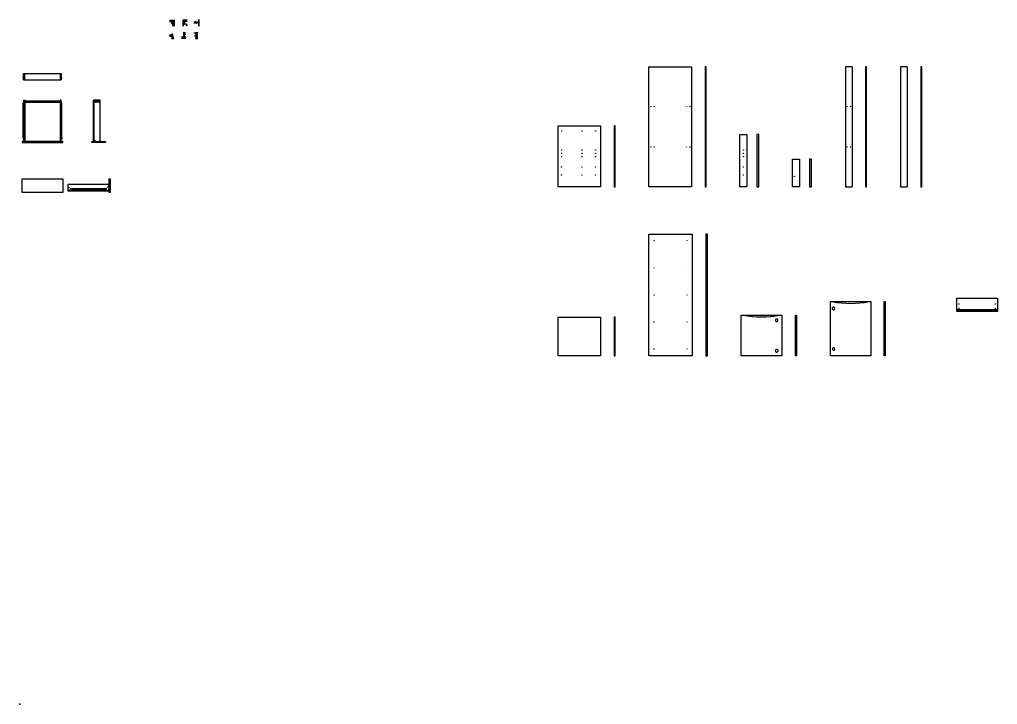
# Model space of a CAD drawing. Header units: millimetres. Extents: x 1263 to 4174, y 1008 to 2067.
# Drawn here: x 2727 to 4174, y 1008 to 2021 of the extents above; entities that cross this region are included whole.
import ezdxf

# ---------------------------------------------------------------- set-up
doc = ezdxf.new("R2010")
doc.units = ezdxf.units.MM
doc.linetypes.add('HIDDEN', pattern=[0.375, 0.25, -0.125])
for name, color, linetype in [('CASSETTI E ANTE', 3, 'Continuous'), ('CERNIERE E GIUNZIONI', 3, 'Continuous'), ('STRUTTURA', 7, 'Continuous')]:
    doc.layers.add(name, color=color, linetype=linetype)
pattern_1 = [(45, (242.5865, 200.30875), (-0.561266, 0.561266), [])]

msp = doc.modelspace()

# ---------------------------------------------------------------- hatches: boundary and pattern name
at = {"layer": 'CASSETTI E ANTE'}
h = msp.add_hatch(dxfattribs=at)
h.set_pattern_fill('ANSI31', color=256, scale=0.25)
h.set_pattern_definition(pattern_1)
h.paths.add_polyline_path([(2733.3, 1931.6), (2734.8, 1931.6), (2734.8, 1940.9), (2733.3, 1940.9)])
h.paths.add_polyline_path([(2788.8, 1940.9), (2787.3, 1940.9), (2787.3, 1931.6), (2788.8, 1931.6)])
h = msp.add_hatch(dxfattribs=at)
h.set_pattern_fill('ANSI31', color=256, scale=0.25)
h.set_pattern_definition(pattern_1)
h.paths.add_polyline_path([(2845.3, 1839.4), (2845.3, 1840.4), (2839.4, 1840.4), (2839.4, 1839.4, -1), (2838.9, 1839.4), (2838.9, 1840.4), (2837, 1840.4), (2837, 1839.6), (2836.8, 1839.6), (2836.8, 1840.4), (2834.3, 1840.4), (2834.3, 1838.9), (2854.3, 1838.9), (2854.3, 1840.4), (2845.8, 1840.4), (2845.8, 1839.4, -1)])
h.paths.add_polyline_path([(2846.3, 1899.9), (2836.8, 1899.9), (2836.8, 1899.1), (2837, 1899.1), (2837, 1898.4), (2846.3, 1898.4)])

# ---------------------------------------------------------------- linework, layer by layer
for p, q in [((2955.9, 2019.5), (2957, 2019.5)), ((2992.7, 2011.1), (2992.7, 2020.7)), ((2952.4, 1997.5), (2949, 1997.5)), ((2953.9, 1999), (2952.4, 1999)), ((2952.4, 1999), (2952.4, 1991.9)), ((2953.9, 1991.9), (2953.9, 1999)), ((2969.7, 2001.9), (2969.7, 1994.6)), ((2971.2, 1994.6), (2971.2, 2001.9)), ((2988.6, 2000.5), (2985.1, 2000.5)), ((2988.6, 1991.9), (2988.6, 2001.9)), ((2990.1, 2001.9), (2990.1, 1991.9)), ((2949, 1996), (2952.4, 1996)), ((2973.4, 1994.6), (2967, 1994.6)), ((2967, 1993.1), (2973.4, 1993.1)), ((2973.4, 1993.1), (2973.4, 1994.6)), ((2733.3, 1931.4), (2733.3, 1940.9)), ((2733.3, 1940.9), (2788.8, 1940.9)), ((2734.8, 1940.9), (2734.8, 1931.6)), ((2787.3, 1940.9), (2787.3, 1931.6)), ((2788.8, 1940.9), (2788.8, 1931.4)), ((2733.3, 1931.6), (2788.8, 1931.6)), ((2733.3, 1931.4), (2788.8, 1931.4)), ((2733.4, 1840.4), (2733.4, 1901.4)), ((2733.4, 1901.4), (2734.9, 1901.4)), ((2734.9, 1901.4), (2734.9, 1840.4)), ((2787.4, 1899.9), (2734.9, 1899.9)), ((2734.9, 1898.4), (2787.4, 1898.4)), ((2788.9, 1901.4), (2787.4, 1901.4)), ((2787.4, 1901.4), (2787.4, 1840.4)), ((2788.9, 1840.4), (2788.9, 1901.4)), ((2836.8, 1839.6), (2836.8, 1901.4)), ((2846.3, 1901.4), (2836.8, 1901.4)), ((2846.3, 1899.9), (2836.8, 1899.9)), ((2837, 1899.1), (2836.8, 1899.1)), ((2837, 1899.1), (2837, 1839.6)), ((2846.3, 1898.4), (2837, 1898.4)), ((2846.3, 1840.4), (2846.3, 1901.4)), ((2791.2, 1840.4), (2731.2, 1840.4)), ((2731.2, 1840.4), (2731.2, 1838.9)), ((2731.2, 1838.9), (2791.2, 1838.9)), ((2791.2, 1838.9), (2791.2, 1840.4)), ((2834.3, 1838.9), (2834.3, 1840.4)), ((2834.3, 1840.4), (2836.8, 1840.4)), ((2854.3, 1838.9), (2834.3, 1838.9)), ((2837, 1839.6), (2836.8, 1839.6)), ((2837, 1840.4), (2854.3, 1840.4)), ((2854.3, 1840.4), (2854.3, 1838.9)), ((2859.9, 1765), (2859.9, 1785)), ((2859.9, 1785), (2861.4, 1785)), ((2861.4, 1785), (2861.4, 1765)), ((2859.9, 1777), (2798.9, 1777)), ((2798.9, 1777), (2798.9, 1767.5)), ((2798.9, 1767.7), (2859.9, 1767.7)), ((2859.9, 1767.5), (2798.9, 1767.5)), ((2861.4, 1765), (2859.9, 1765))]:
    msp.add_line(p, q, dxfattribs=at)
msp.add_lwpolyline([(2949, 2019.5), (2955.9, 2019.5), (2955.9, 2010.9)], dxfattribs=at)
msp.add_lwpolyline([(2731.2, 1765), (2731.2, 1785), (2791.2, 1785), (2791.2, 1765)], close=True, dxfattribs=at)
at = {"layer": 'CERNIERE E GIUNZIONI'}
for p, q in [((2951.9, 2017), (2951.9, 2015)), ((2952, 2017), (2954.1, 2017)), ((2952, 2016.9), (2954.1, 2016.9)), ((2952, 2016.8), (2952.1, 2016.8)), ((2952, 2016.7), (2952.1, 2016.7)), ((2952, 2016.7), (2952.1, 2016.7)), ((2952, 2016.6), (2952.1, 2016.6)), ((2952, 2016.5), (2952.1, 2016.5)), ((2952, 2016.4), (2952.1, 2016.4)), ((2952, 2016.3), (2952.1, 2016.3)), ((2952, 2015.6), (2952.1, 2015.6)), ((2952, 2015.5), (2952.1, 2015.5)), ((2952, 2015.5), (2952.1, 2015.5)), ((2952, 2015.4), (2952.1, 2015.4)), ((2952, 2015.3), (2952.1, 2015.3)), ((2952, 2015.2), (2952.1, 2015.2)), ((2952, 2015.1), (2952.1, 2015.1)), ((2952, 2015.1), (2952.1, 2015.1)), ((2952, 2015), (2952.1, 2015)), ((2952.1, 2017.2), (2954.4, 2017.2)), ((2952.1, 2014.7), (2954.4, 2014.7)), ((2952.3, 2016.4), (2952.6, 2016.4)), ((2952.3, 2016.3), (2952.6, 2016.3)), ((2952.3, 2015.6), (2952.6, 2015.6)), ((2952.3, 2015.5), (2952.6, 2015.5)), ((2952.3, 2015.5), (2952.6, 2015.5)), ((2952.3, 2015.4), (2952.6, 2015.4)), ((2952.3, 2015.3), (2952.6, 2015.3)), ((2952.3, 2015.2), (2952.6, 2015.2)), ((2952.3, 2015.1), (2952.6, 2015.1)), ((2952.3, 2015.1), (2952.6, 2015.1)), ((2952.3, 2015), (2952.6, 2015)), ((2952.4, 2016.5), (2952.5, 2016.5)), ((2952.7, 2015.5), (2953.4, 2015.5)), ((2952.7, 2015.4), (2953.4, 2015.4)), ((2952.7, 2015.3), (2953.5, 2015.3)), ((2952.7, 2015.2), (2953.5, 2015.2)), ((2952.7, 2015.1), (2953.4, 2015.1)), ((2952.7, 2015.1), (2953.4, 2015.1)), ((2952.8, 2015.8), (2953.2, 2016.2)), ((2952.8, 2015.6), (2953.3, 2015.6)), ((2952.8, 2015.5), (2953.4, 2015.5)), ((2952.8, 2015), (2953.3, 2015)), ((2952.9, 2015.7), (2953.3, 2016.1)), ((2953.4, 2012.6), (2953.4, 2012.4)), ((2953.5, 2012.4), (2953.4, 2012.4)), ((2953.4, 2011.4), (2954.2, 2011.4)), ((2953.4, 2011.4), (2953.4, 2011.3)), ((2954.3, 2011.3), (2953.4, 2011.3)), ((2954.3, 2012.7), (2953.5, 2012.7)), ((2953.5, 2012.5), (2953.5, 2012.4)), ((2953.6, 2016.5), (2953.8, 2016.5)), ((2953.6, 2016.4), (2953.8, 2016.4)), ((2953.6, 2016.3), (2953.8, 2016.3)), ((2953.6, 2015.6), (2953.8, 2015.6)), ((2953.6, 2015.5), (2953.8, 2015.5)), ((2953.6, 2015.5), (2953.8, 2015.5)), ((2953.6, 2015.4), (2953.8, 2015.4)), ((2953.6, 2015.3), (2953.8, 2015.3)), ((2953.6, 2015.2), (2953.8, 2015.2)), ((2953.6, 2015.1), (2953.8, 2015.1)), ((2953.6, 2015.1), (2953.8, 2015.1)), ((2953.6, 2015), (2953.8, 2015)), ((2953.6, 2012.6), (2954.2, 2012.6)), ((2953.7, 2012.6), (2953.7, 2012.4)), ((2953.7, 2012.4), (2954.2, 2012.4)), ((2954, 2016.8), (2954.1, 2016.8)), ((2954, 2016.7), (2954.1, 2016.7)), ((2954, 2016.7), (2954.1, 2016.7)), ((2954, 2016.6), (2954.1, 2016.6)), ((2954, 2016.5), (2954.1, 2016.5)), ((2954, 2016.4), (2954.1, 2016.4)), ((2954, 2016.3), (2954.1, 2016.3)), ((2954, 2015.6), (2954.1, 2015.6)), ((2954, 2015.5), (2954.1, 2015.5)), ((2954, 2015.5), (2954.1, 2015.5)), ((2954, 2015.4), (2954.1, 2015.4)), ((2954, 2015.3), (2954.1, 2015.3)), ((2954, 2015.2), (2954.1, 2015.2)), ((2954, 2015.1), (2954.1, 2015.1)), ((2954, 2015.1), (2954.1, 2015.1)), ((2954, 2015), (2954.1, 2015)), ((2954.3, 2017), (2954.1, 2017)), ((2954.1, 2017), (2954.1, 2016.8)), ((2954.1, 2016.8), (2954.3, 2016.8)), ((2954.1, 2015), (2954.1, 2015.1)), ((2954.1, 2015.1), (2954.3, 2015.1)), ((2954.3, 2015), (2954.1, 2015)), ((2954.2, 2012.6), (2954.2, 2012.3)), ((2954.2, 2011.4), (2954.2, 2011.7)), ((2954.3, 2017.2), (2954.3, 2014.7)), ((2954.3, 2017.2), (2954.3, 2016)), ((2954.3, 2016.6), (2954.4, 2016.6)), ((2954.3, 2016), (2954.4, 2016)), ((2954.3, 2016), (2954.3, 2014.7)), ((2954.3, 2015.4), (2954.4, 2015.4)), ((2969.3, 2016.3), (2971.5, 2016.3)), ((2971.5, 2013.8), (2969.3, 2013.8)), ((2969.4, 2016.3), (2969.4, 2013.8)), ((2969.4, 2015.9), (2969.4, 2015.9)), ((2969.4, 2015.8), (2969.4, 2013.9)), ((2969.4, 2015.2), (2969.4, 2015.2)), ((2969.4, 2015.1), (2969.4, 2015.2)), ((2969.4, 2015.2), (2969.4, 2015.2)), ((2969.4, 2014.9), (2969.4, 2014.9)), ((2969.5, 2015.9), (2969.5, 2013.9)), ((2969.5, 2015.4), (2969.5, 2014.8)), ((2969.5, 2015.4), (2969.5, 2015.3)), ((2969.5, 2014.8), (2969.5, 2014.8)), ((2970.9, 2016.1), (2971, 2016)), ((2970.9, 2016.1), (2970.9, 2016)), ((2970.9, 2016.1), (2971, 2015.9)), ((2970.9, 2016), (2971, 2015.9)), ((2970.9, 2016), (2971, 2015.9)), ((2970.9, 2015.8), (2971, 2015.9)), ((2970.9, 2015.7), (2971, 2015.9)), ((2971, 2015.9), (2970.9, 2015.7)), ((2970.9, 2015.8), (2971, 2015.9)), ((2970.9, 2015.7), (2970.9, 2015.8)), ((2970.9, 2014.4), (2971, 2014.3)), ((2970.9, 2014.4), (2970.9, 2014.3)), ((2971, 2014.2), (2970.9, 2014.4)), ((2970.9, 2014.3), (2971, 2014.2)), ((2970.9, 2014.3), (2971, 2014.2)), ((2970.9, 2014), (2971, 2014.2)), ((2970.9, 2014.1), (2971, 2014.2)), ((2970.9, 2014.1), (2971, 2014.2)), ((2970.9, 2014), (2971, 2014.2)), ((2970.9, 2014), (2970.9, 2014.1)), ((2971, 2016), (2971.2, 2016.1)), ((2971.2, 2016.1), (2971, 2015.9)), ((2971, 2015.9), (2971.2, 2016)), ((2971, 2016), (2971, 2015.9)), ((2971, 2015.9), (2971.2, 2015.7)), ((2971, 2015.9), (2971.2, 2015.8)), ((2971, 2015.9), (2971.2, 2015.7)), ((2971, 2015.9), (2971.1, 2015.9)), ((2971, 2015.9), (2971, 2015.9)), ((2971, 2014.3), (2971.2, 2014.4)), ((2971, 2014.2), (2971.2, 2014.4)), ((2971, 2014.2), (2971.2, 2014.3)), ((2971, 2014.2), (2971, 2014.3)), ((2971, 2014.2), (2971.2, 2014)), ((2971.2, 2014), (2971, 2014.2)), ((2971, 2014.2), (2971.2, 2014.1)), ((2971, 2014.2), (2971.1, 2014.2)), ((2971, 2014.2), (2971, 2014.2)), ((2971.1, 2015.9), (2971.2, 2016)), ((2971.1, 2015.9), (2971.2, 2015.8)), ((2971.1, 2014.2), (2971.2, 2014.3)), ((2971.1, 2014.2), (2971.2, 2014.1)), ((2971.2, 2016.1), (2971.2, 2016)), ((2971.2, 2015.7), (2971.2, 2015.8)), ((2971.2, 2014.4), (2971.2, 2014.3)), ((2971.2, 2014), (2971.2, 2014.1)), ((2971.8, 2016.1), (2971.8, 2014.1)), ((2973.7, 2012), (2973.5, 2012.2)), ((2973.5, 2012.2), (2973.5, 2012.1)), ((2973.5, 2012.1), (2973.7, 2011.9)), ((2975, 2012), (2973.7, 2012)), ((2975, 2011.9), (2973.7, 2011.9)), ((2973.8, 2013), (2973.9, 2013.3)), ((2973.9, 2013), (2973.8, 2013)), ((2975, 2013.3), (2973.9, 2013.3)), ((2974, 2013.2), (2973.9, 2013)), ((2973.9, 2013), (2973.9, 2012)), ((2975, 2013.2), (2974, 2013.2)), ((2974.2, 2012.8), (2974.1, 2012.7)), ((2974.1, 2012.7), (2974.2, 2012.6)), ((2974.1, 2012.7), (2974.3, 2012.6)), ((2974.1, 2012.5), (2974.2, 2012.6)), ((2974.1, 2012.5), (2974.3, 2012.6)), ((2974.2, 2012.4), (2974.1, 2012.5)), ((2974.2, 2012.8), (2974.3, 2012.6)), ((2974.3, 2012.6), (2974.2, 2012.8)), ((2974.2, 2012.6), (2974.3, 2012.6)), ((2974.2, 2012.4), (2974.3, 2012.6)), ((2974.2, 2012.4), (2974.3, 2012.5)), ((2975, 2012.9), (2974.3, 2012.9)), ((2974.3, 2012.6), (2974.4, 2012.8)), ((2974.3, 2012.6), (2974.4, 2012.8)), ((2974.3, 2012.6), (2974.5, 2012.7)), ((2974.4, 2012.4), (2974.3, 2012.6)), ((2974.3, 2012.6), (2974.5, 2012.5)), ((2974.3, 2012.6), (2974.4, 2012.6)), ((2974.3, 2012.5), (2974.3, 2012.6)), ((2974.3, 2012.5), (2974.4, 2012.4)), ((2974.3, 2012.3), (2975, 2012.3)), ((2974.4, 2012.8), (2974.5, 2012.7)), ((2974.4, 2012.6), (2974.5, 2012.7)), ((2974.4, 2012.6), (2974.5, 2012.5)), ((2974.4, 2012.4), (2974.5, 2012.5)), ((2986.8, 2016.7), (2985.1, 2016.7)), ((2986.8, 2016.6), (2985.1, 2016.6)), ((2987.5, 2016.3), (2985.1, 2016.3)), ((2985.1, 2015.7), (2987.5, 2015.7)), ((2987.8, 2015.4), (2985.1, 2015.4)), ((2988.7, 2015.3), (2985.1, 2015.3)), ((2987.3, 2017.2), (2986.8, 2016.7)), ((2986.8, 2016.6), (2986.9, 2016.6)), ((2986.9, 2016.6), (2987.4, 2017.1)), ((2987.4, 2016.2), (2987.3, 2016.1)), ((2987.3, 2016.1), (2987.5, 2016)), ((2987.3, 2016.1), (2987.5, 2016)), ((2987.3, 2015.9), (2987.5, 2016)), ((2987.3, 2015.9), (2987.5, 2016)), ((2987.4, 2015.8), (2987.3, 2015.9)), ((2987.4, 2016.2), (2987.5, 2016.1)), ((2987.5, 2016), (2987.4, 2016.2)), ((2987.4, 2015.8), (2987.5, 2016)), ((2987.4, 2015.8), (2987.5, 2015.9)), ((2987.5, 2017.3), (2989.6, 2017.3)), ((2987.5, 2017.3), (2987.5, 2017.2)), ((2987.5, 2016.1), (2987.6, 2016.2)), ((2987.5, 2016), (2987.6, 2016.2)), ((2987.5, 2016), (2987.7, 2016.1)), ((2987.5, 2015.9), (2987.5, 2016.1)), ((2987.6, 2015.8), (2987.5, 2016)), ((2987.5, 2016), (2987.7, 2015.9)), ((2987.5, 2016), (2987.6, 2016)), ((2987.5, 2016), (2987.5, 2016)), ((2987.5, 2015.9), (2987.6, 2015.8)), ((2987.6, 2016.2), (2987.7, 2016.1)), ((2987.6, 2016), (2987.7, 2016.1)), ((2987.6, 2016), (2987.7, 2015.9)), ((2987.6, 2015.8), (2987.7, 2015.9)), ((2987.8, 2015.3), (2987.8, 2015.4)), ((2989.9, 2017), (2989.9, 2015.9)), ((2951, 1996.9), (2950.9, 1996.9)), ((2950.9, 1996.9), (2950.9, 1996.7)), ((2950.9, 1996.9), (2950.9, 1996.9)), ((2950.9, 1996.9), (2950.9, 1996.6)), ((2950.9, 1996.8), (2952.9, 1996.8)), ((2950.9, 1996.8), (2952.9, 1996.8)), ((2950.9, 1996.6), (2950.9, 1996.7)), ((2950.9, 1996.7), (2952.9, 1996.7)), ((2950.9, 1996.6), (2951, 1996.6)), ((2951.1, 1996.9), (2951, 1996.9)), ((2951, 1996.9), (2951, 1996.8)), ((2951, 1996.9), (2951, 1996.8)), ((2951, 1996.6), (2951, 1996.7)), ((2951, 1996.6), (2951, 1996.7)), ((2951, 1996.6), (2951.1, 1996.6)), ((2951.2, 1996.9), (2951.1, 1996.9)), ((2951.1, 1996.9), (2951.1, 1996.8)), ((2951.1, 1996.9), (2951.1, 1996.8)), ((2951.1, 1996.6), (2951.1, 1996.7)), ((2951.1, 1996.6), (2951.1, 1996.7)), ((2951.1, 1996.6), (2951.2, 1996.6)), ((2951.3, 1996.9), (2951.2, 1996.9)), ((2951.2, 1996.9), (2951.2, 1996.8)), ((2951.2, 1996.9), (2951.2, 1996.8)), ((2951.2, 1996.6), (2951.2, 1996.7)), ((2951.2, 1996.6), (2951.2, 1996.7)), ((2951.2, 1996.6), (2951.3, 1996.6)), ((2951.4, 1996.9), (2951.3, 1996.9)), ((2951.3, 1996.9), (2951.3, 1996.8)), ((2951.3, 1996.9), (2951.3, 1996.8)), ((2951.3, 1996.6), (2951.3, 1996.7)), ((2951.3, 1996.6), (2951.3, 1996.7)), ((2951.3, 1996.6), (2951.4, 1996.6)), ((2951.5, 1996.9), (2951.4, 1996.9)), ((2951.4, 1996.9), (2951.4, 1996.8)), ((2951.4, 1996.9), (2951.4, 1996.8)), ((2951.4, 1996.6), (2951.4, 1996.7)), ((2951.4, 1996.6), (2951.4, 1996.7)), ((2951.4, 1996.6), (2951.5, 1996.6)), ((2951.6, 1996.9), (2951.5, 1996.9)), ((2951.5, 1996.9), (2951.5, 1996.8)), ((2951.5, 1996.9), (2951.5, 1996.8)), ((2951.5, 1996.6), (2951.5, 1996.7)), ((2951.5, 1996.6), (2951.5, 1996.7)), ((2951.5, 1996.6), (2951.6, 1996.6)), ((2951.7, 1996.9), (2951.6, 1996.9)), ((2951.6, 1996.9), (2951.6, 1996.8)), ((2951.6, 1996.9), (2951.6, 1996.8)), ((2951.6, 1996.6), (2951.6, 1996.7)), ((2951.6, 1996.6), (2951.6, 1996.7)), ((2951.6, 1996.6), (2951.7, 1996.6)), ((2951.8, 1996.9), (2951.7, 1996.9)), ((2951.7, 1996.9), (2951.7, 1996.8)), ((2951.7, 1996.9), (2951.7, 1996.8)), ((2951.7, 1996.6), (2951.7, 1996.7)), ((2951.7, 1996.6), (2951.7, 1996.7)), ((2951.7, 1996.6), (2951.8, 1996.6)), ((2951.9, 1996.9), (2951.8, 1996.9)), ((2951.8, 1996.9), (2951.8, 1996.8)), ((2951.8, 1996.9), (2951.8, 1996.8)), ((2951.8, 1996.6), (2951.8, 1996.7)), ((2951.8, 1996.6), (2951.8, 1996.7)), ((2951.8, 1996.6), (2951.9, 1996.6)), ((2952, 1996.9), (2951.9, 1996.9)), ((2951.9, 1996.9), (2951.9, 1996.8)), ((2951.9, 1996.9), (2951.9, 1996.8)), ((2951.9, 1996.6), (2951.9, 1996.7)), ((2951.9, 1996.6), (2951.9, 1996.7)), ((2951.9, 1996.6), (2952, 1996.6)), ((2952.1, 1996.9), (2952, 1996.9)), ((2952, 1996.9), (2952, 1996.8)), ((2952, 1996.9), (2952, 1996.8)), ((2952, 1996.6), (2952, 1996.7)), ((2952, 1996.6), (2952, 1996.7)), ((2952, 1996.6), (2952.1, 1996.6)), ((2952.2, 1996.9), (2952.1, 1996.9)), ((2952.1, 1996.9), (2952.1, 1996.8)), ((2952.1, 1996.9), (2952.1, 1996.8)), ((2952.1, 1996.6), (2952.1, 1996.7)), ((2952.1, 1996.6), (2952.1, 1996.7)), ((2952.1, 1996.6), (2952.2, 1996.6)), ((2952.3, 1996.9), (2952.2, 1996.9)), ((2952.2, 1996.9), (2952.2, 1996.8)), ((2952.2, 1996.9), (2952.2, 1996.8)), ((2952.2, 1996.6), (2952.2, 1996.7)), ((2952.2, 1996.6), (2952.2, 1996.7)), ((2952.2, 1996.6), (2952.3, 1996.6)), ((2952.4, 1996.9), (2952.3, 1996.9)), ((2952.3, 1996.9), (2952.3, 1996.8)), ((2952.3, 1996.9), (2952.3, 1996.8)), ((2952.3, 1996.6), (2952.3, 1996.7)), ((2952.3, 1996.6), (2952.3, 1996.7)), ((2952.3, 1996.6), (2952.4, 1996.6)), ((2952.5, 1996.9), (2952.4, 1996.9)), ((2952.4, 1996.9), (2952.4, 1996.8)), ((2952.4, 1996.9), (2952.4, 1996.8)), ((2952.4, 1996.6), (2952.4, 1996.7)), ((2952.4, 1996.6), (2952.4, 1996.7)), ((2952.4, 1996.6), (2952.5, 1996.6)), ((2952.6, 1996.9), (2952.5, 1996.9)), ((2952.5, 1996.9), (2952.5, 1996.8)), ((2952.5, 1996.9), (2952.5, 1996.8)), ((2952.5, 1996.6), (2952.5, 1996.7)), ((2952.5, 1996.6), (2952.5, 1996.7)), ((2952.5, 1996.6), (2952.6, 1996.6)), ((2952.7, 1996.9), (2952.6, 1996.9)), ((2952.6, 1996.9), (2952.6, 1996.8)), ((2952.6, 1996.9), (2952.6, 1996.8)), ((2952.6, 1996.6), (2952.6, 1996.7)), ((2952.6, 1996.6), (2952.6, 1996.7)), ((2952.6, 1996.6), (2952.7, 1996.6)), ((2952.8, 1996.9), (2952.7, 1996.9)), ((2952.7, 1996.9), (2952.7, 1996.8)), ((2952.7, 1996.9), (2952.7, 1996.8)), ((2952.7, 1996.6), (2952.7, 1996.7)), ((2952.7, 1996.6), (2952.7, 1996.7)), ((2952.7, 1996.6), (2952.8, 1996.6)), ((2952.9, 1996.9), (2952.8, 1996.9)), ((2952.8, 1996.9), (2952.8, 1996.8)), ((2952.8, 1996.9), (2952.8, 1996.8)), ((2952.8, 1996.6), (2952.8, 1996.7)), ((2952.8, 1996.6), (2952.8, 1996.7)), ((2952.8, 1996.6), (2952.9, 1996.6)), ((2953.9, 1996.9), (2952.9, 1996.9)), ((2952.9, 1996.6), (2952.9, 1996.9)), ((2953.9, 1996.6), (2952.9, 1996.6)), ((2953.9, 1996.5), (2953.9, 1997.1)), ((2953.9, 1996.5), (2953.9, 1997.1)), ((2971.2, 1998), (2971.2, 2001.9)), ((2971.2, 2001.1), (2972.2, 2001.1)), ((2972.2, 2000.4), (2971.2, 2000.4)), ((2971.2, 1998), (2971.3, 1998)), ((2971.3, 1998), (2971.3, 2000.4)), ((2971.7, 1999.5), (2971.3, 1999.3)), ((2971.3, 1999.3), (2971.3, 1998.3)), ((2971.3, 1998.9), (2971.3, 1998.9)), ((2971.3, 1998.7), (2971.3, 1998.7)), ((2971.7, 1998), (2971.3, 1998.3)), ((2971.7, 1998), (2971.7, 1999.5)), ((2971.7, 1999.5), (2972.2, 1999.5)), ((2972.2, 1998), (2971.7, 1998)), ((2972.2, 2000.4), (2972.2, 2001.9)), ((2972.2, 1999.5), (2972.2, 1998)), ((2986.9, 1996.4), (2987.2, 1996.7)), ((2987, 1996.3), (2987.3, 1996.7)), ((2987.3, 1996.8), (2987.4, 1996.7)), ((2987.4, 1996.8), (2987.3, 1996.8)), ((2987.4, 1996.8), (2987.4, 1996.7)), ((2987.6, 2000), (2989.6, 2000)), ((2989.6, 1999.9), (2987.6, 1999.9)), ((2989.6, 1999.9), (2987.6, 1999.9)), ((2989.6, 1999.9), (2987.6, 1999.9)), ((2989.6, 1999.8), (2987.6, 1999.8)), ((2989.6, 1999.7), (2987.6, 1999.7)), ((2989.6, 1999.6), (2987.6, 1999.6)), ((2989.6, 1999.6), (2987.6, 1999.6)), ((2989.6, 1999.5), (2987.6, 1999.5)), ((2989.6, 1999.5), (2987.6, 1999.5)), ((2953.9, 1995.2), (2954.5, 1995.2)), ((2953.9, 1995.2), (2954.5, 1995.2)), ((2953.9, 1991.9), (2953.9, 1995.2)), ((2953.9, 1995), (2954.5, 1995)), ((2954.5, 1994.9), (2953.9, 1994.9)), ((2954.9, 1994.8), (2953.9, 1994.8)), ((2954.5, 1994.8), (2954.5, 1995.2)), ((2954.9, 1991.9), (2954.9, 1994.8)), ((2970.2, 1995.6), (2970.2, 1993.6)), ((2970.2, 1993.6), (2970.2, 1995.6)), ((2970.2, 1993.6), (2970.2, 1995.6)), ((2970.3, 1993.6), (2970.3, 1995.6)), ((2970.4, 1993.6), (2970.4, 1995.6)), ((2970.5, 1993.6), (2970.5, 1995.6)), ((2970.5, 1993.6), (2970.5, 1995.6)), ((2970.6, 1993.6), (2970.6, 1995.6)), ((2970.6, 1993.6), (2970.6, 1995.6)), ((2970.6, 1993.6), (2970.6, 1995.6)), ((2989.6, 1993.6), (2987.6, 1993.6)), ((2989.6, 1993.5), (2987.6, 1993.5)), ((2989.6, 1993.5), (2987.6, 1993.5)), ((2989.6, 1993.5), (2987.6, 1993.5)), ((2989.6, 1993.4), (2987.6, 1993.4)), ((2989.6, 1993.3), (2987.6, 1993.3)), ((2989.6, 1993.2), (2987.6, 1993.2)), ((2989.6, 1993.2), (2987.6, 1993.2)), ((2987.6, 1993.1), (2989.6, 1993.1)), ((2989.6, 1993.1), (2987.6, 1993.1)), ((2732.3, 1934.3), (2732.3, 1934.1)), ((2732.4, 1934.1), (2732.3, 1934.1)), ((2732.3, 1933.1), (2733.2, 1933.1)), ((2732.3, 1933.1), (2732.3, 1933)), ((2733.2, 1933), (2732.3, 1933)), ((2733.2, 1934.4), (2732.4, 1934.4)), ((2732.4, 1934.2), (2732.4, 1934.1)), ((2732.5, 1934.3), (2733.2, 1934.3)), ((2732.7, 1934.3), (2732.7, 1934.1)), ((2732.7, 1934.1), (2733.2, 1934.1)), ((2733.2, 1934.3), (2733.2, 1934)), ((2733.2, 1933.1), (2733.2, 1933.4)), ((2788.9, 1934.4), (2789.7, 1934.4)), ((2788.9, 1933), (2789.8, 1933)), ((2789.6, 1934.3), (2789, 1934.3)), ((2789, 1934.3), (2789, 1934)), ((2789.5, 1934.1), (2789, 1934.1)), ((2789, 1933.1), (2789, 1933.4)), ((2789.8, 1933.1), (2789, 1933.1)), ((2789.5, 1934.3), (2789.5, 1934.1)), ((2789.7, 1934.2), (2789.7, 1934.1)), ((2789.7, 1934.1), (2789.8, 1934.1)), ((2789.8, 1934.3), (2789.8, 1934.1)), ((2789.8, 1933.1), (2789.8, 1933)), ((2732.4, 1846.2), (2732.4, 1897.2)), ((2732.4, 1897.2), (2733.4, 1897.2)), ((2732.8, 1897.2), (2732.8, 1897.6)), ((2733.4, 1897.6), (2732.8, 1897.6)), ((2733.4, 1897.6), (2732.8, 1897.6)), ((2732.8, 1897.3), (2733.4, 1897.3)), ((2733.4, 1897.3), (2732.8, 1897.3)), ((2733.4, 1843.8), (2733.4, 1897.6)), ((2788.9, 1898.8), (2788.9, 1899.4)), ((2788.9, 1897.6), (2789.6, 1897.6)), ((2788.9, 1897.6), (2789.6, 1897.6)), ((2788.9, 1843.8), (2788.9, 1897.6)), ((2789.6, 1897.3), (2788.9, 1897.3)), ((2788.9, 1897.3), (2789.6, 1897.3)), ((2789.9, 1897.2), (2788.9, 1897.2)), ((2789.6, 1897.2), (2789.6, 1897.6)), ((2789.9, 1846.2), (2789.9, 1897.2)), ((2733.4, 1846.9), (2732.4, 1846.9)), ((2732.4, 1846.2), (2733.4, 1846.2)), ((2732.4, 1845.3), (2732.4, 1843.8)), ((2732.9, 1845.3), (2732.4, 1845.3)), ((2732.4, 1843.8), (2732.9, 1843.8)), ((2732.9, 1843.8), (2732.9, 1845.3)), ((2732.9, 1845.3), (2733.3, 1845.1)), ((2732.9, 1843.8), (2733.3, 1844.1)), ((2733.3, 1843.8), (2733.3, 1846.2)), ((2733.3, 1845.1), (2733.3, 1844.1)), ((2733.3, 1844.7), (2733.3, 1844.7)), ((2733.3, 1844.5), (2733.3, 1844.5)), ((2733.4, 1843.8), (2733.3, 1843.8)), ((2788.9, 1846.9), (2789.9, 1846.9)), ((2789.9, 1846.2), (2788.9, 1846.2)), ((2788.9, 1843.8), (2789, 1843.8)), ((2789, 1843.8), (2789, 1846.2)), ((2789, 1844.7), (2789.1, 1844.7)), ((2789.1, 1844.5), (2789, 1844.5)), ((2789.4, 1845.3), (2789.1, 1845.1)), ((2789.1, 1845.1), (2789.1, 1844.1)), ((2789.4, 1843.8), (2789.1, 1844.1)), ((2789.4, 1843.8), (2789.4, 1845.3)), ((2789.4, 1845.3), (2789.9, 1845.3)), ((2789.9, 1843.8), (2789.4, 1843.8)), ((2789.9, 1845.3), (2789.9, 1843.8)), ((2802, 1769.4), (2801.9, 1769.3)), ((2801.9, 1769.3), (2802.2, 1769.1)), ((2802.2, 1769.2), (2802, 1769.4)), ((2853.7, 1769.2), (2802.2, 1769.2)), ((2854.6, 1769.1), (2802.2, 1769.1)), ((2802.3, 1770.3), (2802.4, 1770.5)), ((2802.4, 1770.2), (2802.3, 1770.3)), ((2852.7, 1770.5), (2802.4, 1770.5)), ((2802.5, 1770.4), (2802.4, 1770.2)), ((2802.4, 1770.2), (2802.4, 1769.2)), ((2852.7, 1770.4), (2802.5, 1770.4)), ((2802.7, 1770), (2802.6, 1769.9)), ((2802.6, 1769.9), (2802.7, 1769.8)), ((2802.6, 1769.7), (2802.7, 1769.8)), ((2802.7, 1769.6), (2802.6, 1769.7)), ((2802.7, 1770), (2802.8, 1769.9)), ((2802.7, 1769.6), (2802.8, 1769.7)), ((2853.4, 1770.1), (2802.8, 1770.1)), ((2802.8, 1769.9), (2802.9, 1770)), ((2802.8, 1769.7), (2802.9, 1769.6)), ((2802.8, 1769.5), (2853.4, 1769.5)), ((2802.9, 1770), (2803, 1769.9)), ((2802.9, 1769.8), (2803, 1769.9)), ((2802.9, 1769.8), (2803, 1769.7)), ((2802.9, 1769.6), (2803, 1769.7)), ((2833, 1770), (2832.9, 1769.9)), ((2832.9, 1769.9), (2833, 1769.8)), ((2832.9, 1769.7), (2833, 1769.8)), ((2833, 1769.6), (2832.9, 1769.7)), ((2833, 1770), (2833.1, 1769.9)), ((2833, 1769.6), (2833.1, 1769.7)), ((2833.1, 1769.9), (2833.2, 1770)), ((2833.1, 1769.7), (2833.2, 1769.6)), ((2833.2, 1770), (2833.3, 1769.9)), ((2833.2, 1769.8), (2833.3, 1769.9)), ((2833.2, 1769.8), (2833.3, 1769.7)), ((2833.2, 1769.6), (2833.3, 1769.7)), ((2853.2, 1771), (2852.7, 1770.5)), ((2852.7, 1770.4), (2853.2, 1770.9)), ((2852.7, 1770.4), (2852.7, 1770.4)), ((2853.3, 1770), (2853.2, 1769.9)), ((2853.2, 1769.9), (2853.3, 1769.8)), ((2853.2, 1769.7), (2853.3, 1769.8)), ((2853.3, 1769.6), (2853.2, 1769.7)), ((2853.3, 1770), (2853.4, 1769.9)), ((2853.3, 1769.6), (2853.4, 1769.7)), ((2853.4, 1771.1), (2855.5, 1771.1)), ((2853.4, 1771.1), (2853.4, 1771)), ((2853.4, 1769.9), (2853.5, 1770)), ((2853.4, 1769.7), (2853.5, 1769.6)), ((2853.5, 1770), (2853.6, 1769.9)), ((2853.5, 1769.8), (2853.6, 1769.9)), ((2853.5, 1769.8), (2853.6, 1769.7)), ((2853.5, 1769.6), (2853.6, 1769.7)), ((2853.7, 1769.1), (2853.7, 1769.2)), ((2855.7, 1770.8), (2855.7, 1769.7)), ((2858.2, 1772.9), (2858.5, 1773.3)), ((2858.2, 1772.9), (2858.6, 1773.2)), ((2858.7, 1773.4), (2858.6, 1773.2)), ((2858.7, 1773.4), (2858.6, 1773.3)), ((2858.6, 1773.3), (2858.6, 1773.2)), ((3929.9, 1592.3), (3929.9, 1595)), ((3848.9, 1574.7), (3848.9, 1577.4)), ((3929.9, 1535), (3929.9, 1532.3)), ((3848.9, 1532.4), (3848.9, 1529.7)), ((2727.6, 1008.3), (2727.9, 1008.7)), ((2727.7, 1008.3), (2728, 1008.6)), ((2728.1, 1008.8), (2728, 1008.7)), ((2728, 1008.7), (2728.1, 1008.7)), ((2728.1, 1008.8), (2728.1, 1008.7))]:
    msp.add_line(p, q, dxfattribs=at)
at = {"layer": 'CERNIERE E GIUNZIONI', "linetype": 'HIDDEN'}
for p, q in [((2733.4, 1898.8), (2733.4, 1899.4)), ((2733.4, 1899.3), (2734.4, 1899.3)), ((2733.4, 1899), (2734.4, 1899)), ((2734.4, 1899), (2734.4, 1899.3)), ((2734.4, 1899.3), (2734.5, 1899.3)), ((2736.4, 1899.2), (2734.4, 1899.2)), ((2736.4, 1899.1), (2734.4, 1899.1)), ((2736.4, 1899.1), (2734.4, 1899.1)), ((2734.5, 1899), (2734.4, 1899)), ((2734.5, 1899.3), (2734.6, 1899.3)), ((2734.5, 1899.3), (2734.5, 1899.2)), ((2734.5, 1899.3), (2734.5, 1899.2)), ((2734.5, 1899), (2734.5, 1899.1)), ((2734.5, 1899), (2734.5, 1899.1)), ((2734.6, 1899), (2734.5, 1899)), ((2734.6, 1899.3), (2734.7, 1899.3)), ((2734.6, 1899.3), (2734.6, 1899.2)), ((2734.6, 1899.3), (2734.6, 1899.2)), ((2734.6, 1899), (2734.6, 1899.1)), ((2734.6, 1899), (2734.6, 1899.1)), ((2734.7, 1899), (2734.6, 1899)), ((2734.7, 1899.3), (2734.8, 1899.3)), ((2734.7, 1899.3), (2734.7, 1899.2)), ((2734.7, 1899.3), (2734.7, 1899.2)), ((2734.7, 1899), (2734.7, 1899.1)), ((2734.7, 1899), (2734.7, 1899.1)), ((2734.8, 1899), (2734.7, 1899)), ((2734.8, 1899.3), (2734.9, 1899.3)), ((2734.8, 1899.3), (2734.8, 1899.2)), ((2734.8, 1899.3), (2734.8, 1899.2)), ((2734.8, 1899), (2734.8, 1899.1)), ((2734.8, 1899), (2734.8, 1899.1)), ((2734.9, 1899), (2734.8, 1899)), ((2734.9, 1899.3), (2735, 1899.3)), ((2734.9, 1899.3), (2734.9, 1899.2)), ((2734.9, 1899.3), (2734.9, 1899.2)), ((2734.9, 1899), (2734.9, 1899.1)), ((2734.9, 1899), (2734.9, 1899.1)), ((2735, 1899), (2734.9, 1899)), ((2735, 1899.3), (2735.1, 1899.3)), ((2735, 1899.3), (2735, 1899.2)), ((2735, 1899.3), (2735, 1899.2)), ((2735, 1899), (2735, 1899.1)), ((2735, 1899), (2735, 1899.1)), ((2735.1, 1899), (2735, 1899)), ((2735.1, 1899.3), (2735.2, 1899.3)), ((2735.1, 1899.3), (2735.1, 1899.2)), ((2735.1, 1899.3), (2735.1, 1899.2)), ((2735.1, 1899), (2735.1, 1899.1)), ((2735.1, 1899), (2735.1, 1899.1)), ((2735.2, 1899), (2735.1, 1899)), ((2735.2, 1899.3), (2735.3, 1899.3)), ((2735.2, 1899.3), (2735.2, 1899.2)), ((2735.2, 1899.3), (2735.2, 1899.2)), ((2735.2, 1899), (2735.2, 1899.1)), ((2735.2, 1899), (2735.2, 1899.1)), ((2735.3, 1899), (2735.2, 1899)), ((2735.3, 1899.3), (2735.4, 1899.3)), ((2735.3, 1899.3), (2735.3, 1899.2)), ((2735.3, 1899.3), (2735.3, 1899.2)), ((2735.3, 1899), (2735.3, 1899.1)), ((2735.3, 1899), (2735.3, 1899.1)), ((2735.4, 1899), (2735.3, 1899)), ((2735.4, 1899.3), (2735.5, 1899.3)), ((2735.4, 1899.3), (2735.4, 1899.2)), ((2735.4, 1899.3), (2735.4, 1899.2)), ((2735.4, 1899), (2735.4, 1899.1)), ((2735.4, 1899), (2735.4, 1899.1)), ((2735.5, 1899), (2735.4, 1899)), ((2735.5, 1899.3), (2735.6, 1899.3)), ((2735.5, 1899.3), (2735.5, 1899.2)), ((2735.5, 1899.3), (2735.5, 1899.2)), ((2735.5, 1899), (2735.5, 1899.1)), ((2735.5, 1899), (2735.5, 1899.1)), ((2735.6, 1899), (2735.5, 1899)), ((2735.6, 1899.3), (2735.7, 1899.3)), ((2735.6, 1899.3), (2735.6, 1899.2)), ((2735.6, 1899.3), (2735.6, 1899.2)), ((2735.6, 1899), (2735.6, 1899.1)), ((2735.6, 1899), (2735.6, 1899.1)), ((2735.7, 1899), (2735.6, 1899)), ((2735.7, 1899.3), (2735.8, 1899.3)), ((2735.7, 1899.3), (2735.7, 1899.2)), ((2735.7, 1899.3), (2735.7, 1899.2)), ((2735.7, 1899), (2735.7, 1899.1)), ((2735.7, 1899), (2735.7, 1899.1)), ((2735.8, 1899), (2735.7, 1899)), ((2735.8, 1899.3), (2735.9, 1899.3)), ((2735.8, 1899.3), (2735.8, 1899.2)), ((2735.8, 1899.3), (2735.8, 1899.2)), ((2735.8, 1899), (2735.8, 1899.1)), ((2735.8, 1899), (2735.8, 1899.1)), ((2735.9, 1899), (2735.8, 1899)), ((2735.9, 1899.3), (2736, 1899.3)), ((2735.9, 1899.3), (2735.9, 1899.2)), ((2735.9, 1899.3), (2735.9, 1899.2)), ((2735.9, 1899), (2735.9, 1899.1)), ((2735.9, 1899), (2735.9, 1899.1)), ((2736, 1899), (2735.9, 1899)), ((2736, 1899.3), (2736.1, 1899.3)), ((2736, 1899.3), (2736, 1899.2)), ((2736, 1899.3), (2736, 1899.2)), ((2736, 1899), (2736, 1899.1)), ((2736, 1899), (2736, 1899.1)), ((2736.1, 1899), (2736, 1899)), ((2736.1, 1899.3), (2736.2, 1899.3)), ((2736.1, 1899.3), (2736.1, 1899.2)), ((2736.1, 1899.3), (2736.1, 1899.2)), ((2736.1, 1899), (2736.1, 1899.1)), ((2736.1, 1899), (2736.1, 1899.1)), ((2736.2, 1899), (2736.1, 1899)), ((2736.2, 1899.3), (2736.3, 1899.3)), ((2736.2, 1899.3), (2736.2, 1899.2)), ((2736.2, 1899.3), (2736.2, 1899.2)), ((2736.2, 1899), (2736.2, 1899.1)), ((2736.2, 1899), (2736.2, 1899.1)), ((2736.3, 1899), (2736.2, 1899)), ((2736.3, 1899.3), (2736.4, 1899.3)), ((2736.3, 1899.3), (2736.3, 1899.2)), ((2736.3, 1899.3), (2736.3, 1899.2)), ((2736.3, 1899), (2736.3, 1899.1)), ((2736.3, 1899), (2736.3, 1899.1)), ((2736.4, 1899), (2736.3, 1899)), ((2736.4, 1899.3), (2736.4, 1899.2)), ((2736.4, 1899.3), (2736.4, 1899)), ((2736.4, 1899.2), (2736.4, 1899)), ((2736.4, 1899), (2736.4, 1899)), ((2786, 1899.3), (2785.9, 1899.2)), ((2785.9, 1899.2), (2785.9, 1899)), ((2786, 1899), (2785.9, 1899)), ((2786, 1899.3), (2786, 1899.3)), ((2786, 1899.3), (2786, 1899)), ((2786, 1899.3), (2786, 1899.2)), ((2786, 1899.2), (2787.9, 1899.2)), ((2786, 1899.1), (2787.9, 1899.1)), ((2786, 1899.1), (2787.9, 1899.1)), ((2786, 1899), (2786, 1899.1)), ((2786, 1899), (2786, 1899)), ((2786.1, 1899.3), (2786.1, 1899.3)), ((2786.1, 1899.3), (2786.1, 1899.2)), ((2786.1, 1899.3), (2786.1, 1899.2)), ((2786.1, 1899), (2786.1, 1899.1)), ((2786.1, 1899), (2786.1, 1899.1)), ((2786.1, 1899), (2786.1, 1899)), ((2786.2, 1899.3), (2786.2, 1899.3)), ((2786.2, 1899.3), (2786.2, 1899.2)), ((2786.2, 1899.3), (2786.2, 1899.2)), ((2786.2, 1899), (2786.2, 1899.1)), ((2786.2, 1899), (2786.2, 1899.1)), ((2786.2, 1899), (2786.2, 1899)), ((2786.3, 1899.3), (2786.3, 1899.3)), ((2786.3, 1899.3), (2786.3, 1899.2)), ((2786.3, 1899.3), (2786.3, 1899.2)), ((2786.3, 1899), (2786.3, 1899.1)), ((2786.3, 1899), (2786.3, 1899.1)), ((2786.3, 1899), (2786.3, 1899)), ((2786.4, 1899.3), (2786.4, 1899.3)), ((2786.4, 1899.3), (2786.4, 1899.2)), ((2786.4, 1899.3), (2786.4, 1899.2)), ((2786.4, 1899), (2786.4, 1899.1)), ((2786.4, 1899), (2786.4, 1899.1)), ((2786.4, 1899), (2786.4, 1899)), ((2786.5, 1899.3), (2786.5, 1899.3)), ((2786.5, 1899.3), (2786.5, 1899.2)), ((2786.5, 1899.3), (2786.5, 1899.2)), ((2786.5, 1899), (2786.5, 1899.1)), ((2786.5, 1899), (2786.5, 1899.1)), ((2786.5, 1899), (2786.5, 1899)), ((2786.6, 1899.3), (2786.6, 1899.3)), ((2786.6, 1899.3), (2786.6, 1899.2)), ((2786.6, 1899.3), (2786.6, 1899.2)), ((2786.6, 1899), (2786.6, 1899.1)), ((2786.6, 1899), (2786.6, 1899.1)), ((2786.6, 1899), (2786.6, 1899)), ((2786.7, 1899.3), (2786.7, 1899.3)), ((2786.7, 1899.3), (2786.7, 1899.2)), ((2786.7, 1899.3), (2786.7, 1899.2)), ((2786.7, 1899), (2786.7, 1899.1)), ((2786.7, 1899), (2786.7, 1899.1)), ((2786.7, 1899), (2786.7, 1899)), ((2786.8, 1899.3), (2786.8, 1899.3)), ((2786.8, 1899.3), (2786.8, 1899.2)), ((2786.8, 1899.3), (2786.8, 1899.2)), ((2786.8, 1899), (2786.8, 1899.1)), ((2786.8, 1899), (2786.8, 1899.1)), ((2786.8, 1899), (2786.8, 1899)), ((2786.9, 1899.3), (2786.9, 1899.3)), ((2786.9, 1899.3), (2786.9, 1899.2)), ((2786.9, 1899.3), (2786.9, 1899.2)), ((2786.9, 1899), (2786.9, 1899.1)), ((2786.9, 1899), (2786.9, 1899.1)), ((2786.9, 1899), (2786.9, 1899)), ((2787, 1899.3), (2787, 1899.3)), ((2787, 1899.3), (2787, 1899.2)), ((2787, 1899.3), (2787, 1899.2)), ((2787, 1899), (2787, 1899.1)), ((2787, 1899), (2787, 1899.1)), ((2787, 1899), (2787, 1899)), ((2787.1, 1899.3), (2787.1, 1899.3)), ((2787.1, 1899.3), (2787.1, 1899.2)), ((2787.1, 1899.3), (2787.1, 1899.2)), ((2787.1, 1899), (2787.1, 1899.1)), ((2787.1, 1899), (2787.1, 1899.1)), ((2787.1, 1899), (2787.1, 1899)), ((2787.2, 1899.3), (2787.2, 1899.3)), ((2787.2, 1899.3), (2787.2, 1899.2)), ((2787.2, 1899.3), (2787.2, 1899.2)), ((2787.2, 1899), (2787.2, 1899.1)), ((2787.2, 1899), (2787.2, 1899.1)), ((2787.2, 1899), (2787.2, 1899)), ((2787.3, 1899.3), (2787.3, 1899.3)), ((2787.3, 1899.3), (2787.3, 1899.2)), ((2787.3, 1899.3), (2787.3, 1899.2)), ((2787.3, 1899), (2787.3, 1899.1)), ((2787.3, 1899), (2787.3, 1899.1)), ((2787.3, 1899), (2787.3, 1899)), ((2787.4, 1899.3), (2787.4, 1899.3)), ((2787.4, 1899.3), (2787.4, 1899.2)), ((2787.4, 1899.3), (2787.4, 1899.2)), ((2787.4, 1899), (2787.4, 1899.1)), ((2787.4, 1899), (2787.4, 1899.1)), ((2787.4, 1899), (2787.4, 1899)), ((2787.5, 1899.3), (2787.5, 1899.3)), ((2787.5, 1899.3), (2787.5, 1899.2)), ((2787.5, 1899.3), (2787.5, 1899.2)), ((2787.5, 1899), (2787.5, 1899.1)), ((2787.5, 1899), (2787.5, 1899.1)), ((2787.5, 1899), (2787.5, 1899)), ((2787.6, 1899.3), (2787.6, 1899.3)), ((2787.6, 1899.3), (2787.6, 1899.2)), ((2787.6, 1899.3), (2787.6, 1899.2)), ((2787.6, 1899), (2787.6, 1899.1)), ((2787.6, 1899), (2787.6, 1899.1)), ((2787.6, 1899), (2787.6, 1899)), ((2787.7, 1899.3), (2787.7, 1899.3)), ((2787.7, 1899.3), (2787.7, 1899.2)), ((2787.7, 1899.3), (2787.7, 1899.2)), ((2787.7, 1899), (2787.7, 1899.1)), ((2787.7, 1899), (2787.7, 1899.1)), ((2787.7, 1899), (2787.7, 1899)), ((2787.8, 1899.3), (2787.8, 1899.3)), ((2787.8, 1899.3), (2787.8, 1899.2)), ((2787.8, 1899.3), (2787.8, 1899.2)), ((2787.8, 1899), (2787.8, 1899.1)), ((2787.8, 1899), (2787.8, 1899.1)), ((2787.8, 1899), (2787.8, 1899)), ((2788.9, 1899.3), (2787.9, 1899.3)), ((2787.9, 1899), (2787.9, 1899.3)), ((2787.9, 1899.3), (2787.9, 1899.3)), ((2787.9, 1899.3), (2787.9, 1899.2)), ((2787.9, 1899), (2787.9, 1899.1)), ((2788.9, 1899), (2787.9, 1899)), ((2787.9, 1899), (2787.9, 1899)), ((2788.9, 1898.8), (2788.9, 1899.4)), ((2733.9, 1839.4), (2733.9, 1841.4)), ((2734.4, 1841.4), (2734.4, 1839.4)), ((2787.9, 1841.4), (2787.9, 1839.4)), ((2788.4, 1839.4), (2788.4, 1841.4)), ((2838.9, 1841.4), (2838.9, 1839.4)), ((2839.4, 1839.4), (2839.4, 1841.4)), ((2845.3, 1839.4), (2845.3, 1841.4)), ((2845.8, 1841.4), (2845.8, 1839.4)), ((2858.9, 1776.5), (2860.9, 1776.5)), ((2860.9, 1776), (2858.9, 1776)), ((2860.9, 1770.1), (2858.9, 1770.1)), ((2858.9, 1769.6), (2860.9, 1769.6))]:
    msp.add_line(p, q, dxfattribs=at)
at = {"layer": 'CERNIERE E GIUNZIONI'}
for points in [[(2952.1, 2016.8), (2952.1, 2014.8)], [(2954, 2016.8), (2952.2, 2016.8)], [(2952.2, 2014.7), (2954, 2014.7)], [(2954, 2014.8), (2954, 2016.8)]]:
    msp.add_lwpolyline(points, dxfattribs=at)
for points in [[(2952.6, 2016.4, 1), (2952.3, 2016.4), (2952.3, 2015, 1), (2952.6, 2015)], [(2953.6, 2015, 1), (2953.8, 2015), (2953.8, 2016.4, 1), (2953.6, 2016.4)]]:
    msp.add_lwpolyline(points, format="xyb", close=True, dxfattribs=at)
msp.add_lwpolyline([(2952.9, 2015.8), (2952.9, 2015.6, 3.732051), (2953.3, 2015.6), (2953.3, 2015.8)], format="xyb", dxfattribs=at)
for centre, radius in [((2953.1, 2016), 0.3), ((2970.1, 2015.9), 0.3), ((2970.1, 2014.2), 0.3), ((2970.1, 2015.9), 0.225), ((2970.1, 2014.2), 0.225), ((2971, 2015.9), 0.3), ((2971, 2014.2), 0.3), ((2971, 2019.3), 0.225), ((2973, 2019.3), 0.225), ((2974.3, 2012.6), 0.3), ((2987.5, 2016), 0.3), ((2988.1, 2016.6), 0.3), ((2988.1, 2016.6), 0.225), ((2989.1, 2015.9), 0.75), ((2989.1, 2015.9), 0.5), ((2989.1, 2015.9), 0.25), ((2989.1, 2015.9), 0.15), ((2989.1, 2015.9), 0.05), ((2987.1, 1996.5), 0.5), ((2987.1, 1996.5), 0.45), ((3660.9, 1892.1), 0.225), ((3665.9, 1892.1), 0.225), ((3713.9, 1892.1), 0.225), ((3718.9, 1892.1), 0.225), ((3951.4, 1892.1), 0.225), ((3956.4, 1892.1), 0.225), ((3528.9, 1856.1), 0.225), ((3559.2, 1856.1), 0.225), ((3579.5, 1856.1), 0.225), ((3528.9, 1827.9), 0.225), ((3528.9, 1822.9), 0.225), ((3559.2, 1827.9), 0.225), ((3559.2, 1822.9), 0.225), ((3579.5, 1827.9), 0.225), ((3579.5, 1822.9), 0.225), ((3660.9, 1832.1), 0.225), ((3665.9, 1832.1), 0.225), ((3713.9, 1832.1), 0.225), ((3718.9, 1832.1), 0.225), ((3797.9, 1827.9), 0.225), ((3797.9, 1822.9), 0.225), ((3951.4, 1832.1), 0.225), ((3956.4, 1832.1), 0.225), ((3528.9, 1817.9), 0.225), ((3559.2, 1817.9), 0.225), ((3579.5, 1817.9), 0.225), ((3797.9, 1817.9), 0.225), ((3528.9, 1802.9), 0.225), ((3559.2, 1802.9), 0.225), ((3579.5, 1802.9), 0.225), ((3797.9, 1802.9), 0.225), ((3528.9, 1791.1), 0.225), ((3559.2, 1791.1), 0.225), ((3579.5, 1791.1), 0.225), ((3797.9, 1791.1), 0.225), ((3873.4, 1788.9), 0.225), ((2800.4, 1772.3), 0.3), ((2802.8, 1769.8), 0.3), ((2833.1, 1769.8), 0.3), ((2853.4, 1769.8), 0.3), ((2853.9, 1770.4), 0.3), ((2853.9, 1770.4), 0.225), ((2855, 1769.7), 0.75), ((2855, 1769.7), 0.5), ((2855, 1769.7), 0.25), ((2858.4, 1773.1), 0.5), ((2858.4, 1773.1), 0.45), ((3665.9, 1693.6), 0.225), ((3714.9, 1693.6), 0.225), ((3665.9, 1653.6), 0.225), ((3714.9, 1653.6), 0.225), ((3665.9, 1613.6), 0.225), ((3714.9, 1613.6), 0.225), ((4116.9, 1600.1), 0.225), ((4116.9, 1593.7), 0.225), ((4170.9, 1600.1), 0.225), ((4170.9, 1593.7), 0.225), ((3665.9, 1573.6), 0.225), ((3714.9, 1573.6), 0.225), ((3665.9, 1533.6), 0.225), ((3714.9, 1533.6), 0.225), ((2727.8, 1008.5), 0.5), ((2727.8, 1008.5), 0.45)]:
    msp.add_circle(centre, radius, dxfattribs=at)
for centre, radius, start, end in [((2952.1, 2017), 0.25, 90, 180), ((2952.1, 2015), 0.25, 180, 270), ((2952.2, 2016.8), 0.05, 90, 180), ((2952.2, 2014.8), 0.05, 180, 270), ((2953.5, 2012.6), 0.1, 90, 180), ((2953.6, 2012.5), 0.1, 90, 180), ((2954, 2016.8), 0.05, 0, 90), ((2954, 2014.8), 0.05, 270, 0), ((2953.4, 2012), 0.925, 341.0754, 18.9246), ((2954.3, 2012.6), 0.1, 0, 90), ((2954.3, 2011.4), 0.1, 270, 0), ((2969.4, 2015.9), 0.05, 0, 90), ((2969.4, 2015.8), 0.05, 0, 90), ((2970.3, 2015.2), 0.916, 175.3013, 194.226), ((2969.5, 2015.2), 0.0701, 138.3063, 157.6829), ((2969.4, 2015.2), 0.0701, 22.3171, 41.6937), ((2970.3, 2015.2), 0.916, 184.6987, 194.226), ((2969.5, 2015), 0.0678, 201.9821, 222.0287), ((2969.4, 2015), 0.0692, 318.1854, 337.8039), ((2969.4, 2013.9), 0.05, 270, 0), ((2969.4, 2013.9), 0.05, 270, 0), ((2971.5, 2016.1), 0.25, 0, 90), ((2971.5, 2014.1), 0.25, 270, 0), ((2987.5, 2016.9), 0.328, 90.7831, 129.728), ((2987.5, 2017), 0.191, 87.185, 130.9165), ((2989.6, 2017), 0.25, 0, 90), ((2953.8, 1996.8), 0.305, 280.3889, 79.6111), ((2953.8, 1996.8), 0.305, 280.3889, 79.6111), ((2986.9, 1996.4), 0.05, 135, 315), ((2987.3, 1996.7), 0.05, 315, 135), ((2987.6, 1999.7), 0.225, 90, 270), ((2989.6, 1999.7), 0.225, 270, 90), ((2970.4, 1995.6), 0.225, 0, 180), ((2970.4, 1993.6), 0.225, 180, 0), ((2987.6, 1993.3), 0.225, 90, 270), ((2989.6, 1993.3), 0.225, 270, 90), ((2732.4, 1934.3), 0.1, 90, 180), ((2732.5, 1934.2), 0.1, 90, 180), ((2733.2, 1934.3), 0.1, 0, 90), ((2732.3, 1933.7), 0.925, 341.0754, 18.9246), ((2733.2, 1933.1), 0.1, 270, 0), ((2788.9, 1934.3), 0.1, 90, 180), ((2788.9, 1933.1), 0.1, 180, 270), ((2789.8, 1933.7), 0.925, 161.0754, 198.9246), ((2789.6, 1934.2), 0.1, 0, 90), ((2789.7, 1934.3), 0.1, 0, 90), ((2733.5, 1899.1), 0.305, 100.3889, 259.6111), ((2788.9, 1899.1), 0.305, 280.3889, 79.6111), ((2788.9, 1899.1), 0.305, 280.3889, 79.6111), ((2853.4, 1770.8), 0.328, 90.7831, 129.728), ((2853.4, 1770.8), 0.191, 87.185, 130.9165), ((2855.5, 1770.8), 0.25, 0, 90), ((2858.2, 1772.9), 0.05, 135, 315), ((2858.5, 1773.2), 0.05, 315, 135), ((3931.4, 1593.6), 2, 221.4096, 138.5904), ((3847.4, 1576), 2, 41.4096, 318.5904), ((3931.4, 1533.6), 2, 221.4096, 138.5904), ((3847.4, 1531), 2, 41.4096, 318.5904), ((2727.6, 1008.3), 0.05, 135, 315), ((2728, 1008.6), 0.05, 315, 135)]:
    msp.add_arc(centre, radius, start, end, dxfattribs=at)
at = {"layer": 'CERNIERE E GIUNZIONI', "linetype": 'HIDDEN'}
for centre, start, end in [((2734.2, 1841.4), 0, 180), ((2734.2, 1839.4), 180, 0), ((2788.2, 1841.4), 0, 180), ((2788.2, 1839.4), 180, 0), ((2839.1, 1841.4), 0, 180), ((2839.1, 1839.4), 180, 0), ((2845.5, 1841.4), 0, 180), ((2845.5, 1839.4), 180, 0), ((2858.9, 1776.3), 90, 270), ((2858.9, 1769.9), 90, 270), ((2860.9, 1776.3), 270, 90), ((2860.9, 1769.9), 270, 90)]:
    msp.add_arc(centre, 0.225, start, end, dxfattribs=at)
at = {"layer": 'STRUTTURA'}
for p, q in [((2957, 2019.5), (2949, 2019.5)), ((2949, 2018), (2957, 2018)), ((2954.4, 2018), (2954.4, 2010.9)), ((2969.1, 2010.9), (2969.1, 2020.1)), ((2969.1, 2020.1), (2975, 2020.1)), ((2969.1, 2018.6), (2975, 2018.6)), ((2969.3, 2020.1), (2969.3, 2010.9)), ((2992.7, 2020.7), (2992.7, 2011.1)), ((3658.4, 1773.6), (3658.4, 1950.6)), ((3658.4, 1950.6), (3721.4, 1950.6)), ((3721.4, 1950.6), (3721.4, 1773.6)), ((3741.4, 1950.6), (3741.4, 1773.6)), ((3742.9, 1950.6), (3741.4, 1950.6)), ((3742.9, 1773.6), (3742.9, 1950.6)), ((3958.9, 1950.6), (3948.9, 1950.6)), ((3948.9, 1950.6), (3948.9, 1773.6)), ((3958.9, 1950.6), (3958.9, 1773.6)), ((3978.9, 1950.6), (3978.9, 1773.6)), ((3980.4, 1950.6), (3978.9, 1950.6)), ((3980.4, 1773.6), (3980.4, 1950.6)), ((4040.4, 1950.6), (4030.4, 1950.6)), ((4030.4, 1950.6), (4030.4, 1773.6)), ((4040.4, 1950.6), (4040.4, 1773.6)), ((4060.4, 1950.6), (4060.4, 1773.6)), ((4061.9, 1950.6), (4060.4, 1950.6)), ((4061.9, 1773.6), (4061.9, 1950.6)), ((3523.9, 1863.6), (3586.9, 1863.6)), ((3523.9, 1773.6), (3523.9, 1863.6)), ((3586.9, 1863.6), (3586.9, 1773.6)), ((3606.9, 1863.6), (3606.9, 1773.6)), ((3608.4, 1863.6), (3606.9, 1863.6)), ((3608.4, 1773.6), (3608.4, 1863.6)), ((3792.9, 1773.6), (3792.9, 1850.6)), ((3792.9, 1850.6), (3802.9, 1850.6)), ((3802.9, 1850.6), (3802.9, 1773.6)), ((3817.9, 1850.6), (3817.9, 1773.6)), ((3820.9, 1850.6), (3817.9, 1850.6)), ((3820.9, 1773.6), (3820.9, 1850.6)), ((3870.9, 1773.6), (3870.9, 1814.2)), ((3870.9, 1814.2), (3880.9, 1814.2)), ((3880.9, 1814.2), (3880.9, 1773.6)), ((3895.9, 1814.2), (3895.9, 1773.6)), ((3898.9, 1814.2), (3895.9, 1814.2)), ((3898.9, 1773.6), (3898.9, 1814.2)), ((3586.9, 1773.6), (3523.9, 1773.6)), ((3606.9, 1773.6), (3608.4, 1773.6)), ((3721.4, 1773.6), (3658.4, 1773.6)), ((3741.4, 1773.6), (3742.9, 1773.6)), ((3802.9, 1773.6), (3792.9, 1773.6)), ((3817.9, 1773.6), (3820.9, 1773.6)), ((3880.9, 1773.6), (3870.9, 1773.6)), ((3895.9, 1773.6), (3898.9, 1773.6)), ((3948.9, 1773.6), (3958.9, 1773.6)), ((3978.9, 1773.6), (3980.4, 1773.6)), ((4030.4, 1773.6), (4040.4, 1773.6)), ((4060.4, 1773.6), (4061.9, 1773.6)), ((3658.4, 1523.6), (3658.4, 1703.6)), ((3658.4, 1703.6), (3722.4, 1703.6)), ((3722.4, 1703.6), (3722.4, 1523.6)), ((3742.4, 1703.6), (3742.4, 1523.6)), ((3744.9, 1703.6), (3742.4, 1703.6)), ((3744.9, 1523.6), (3744.9, 1703.6)), ((3926.4, 1603.6), (3986.4, 1603.6)), ((3926.4, 1603.6), (3926.4, 1523.6)), ((3986.4, 1603.6), (3986.4, 1523.6)), ((4006.4, 1523.6), (4006.4, 1603.6)), ((4006.4, 1603.6), (4007.9, 1603.6)), ((4007.9, 1603.6), (4007.9, 1523.6)), ((4113.9, 1591.5), (4173.9, 1591.5)), ((4173.9, 1591.3), (4113.9, 1591.3)), ((3523.9, 1523.6), (3523.9, 1580.6)), ((3523.9, 1580.6), (3586.9, 1580.6)), ((3586.9, 1580.6), (3586.9, 1523.6)), ((3606.9, 1580.6), (3606.9, 1523.6)), ((3608.4, 1580.6), (3606.9, 1580.6)), ((3608.4, 1523.6), (3608.4, 1580.6)), ((3794.9, 1583.6), (3854.9, 1583.6)), ((3794.9, 1523.6), (3794.9, 1583.6)), ((3854.9, 1583.6), (3854.9, 1523.6)), ((3874.9, 1523.6), (3874.9, 1583.4)), ((3874.9, 1583.4), (3876.4, 1583.4)), ((3876.4, 1583.4), (3876.4, 1523.6)), ((3586.9, 1523.6), (3523.9, 1523.6)), ((3606.9, 1523.6), (3608.4, 1523.6)), ((3722.4, 1523.6), (3658.4, 1523.6)), ((3742.4, 1523.6), (3744.9, 1523.6)), ((3854.9, 1523.6), (3794.9, 1523.6)), ((3876.4, 1523.6), (3874.9, 1523.6)), ((3986.4, 1523.6), (3926.4, 1523.6)), ((4007.9, 1523.6), (4006.4, 1523.6))]:
    msp.add_line(p, q, dxfattribs=at)
msp.add_lwpolyline([(4113.9, 1588.8), (4113.9, 1608.8), (4173.9, 1608.8), (4173.9, 1588.8)], close=True, dxfattribs=at)
for centre in [(3956.4, 1753.6), (3824.9, 1733.6)]:
    msp.add_arc(centre, 152.5, 259.6111, 280.3889, dxfattribs=at)

doc.saveas('drawing.dxf')
